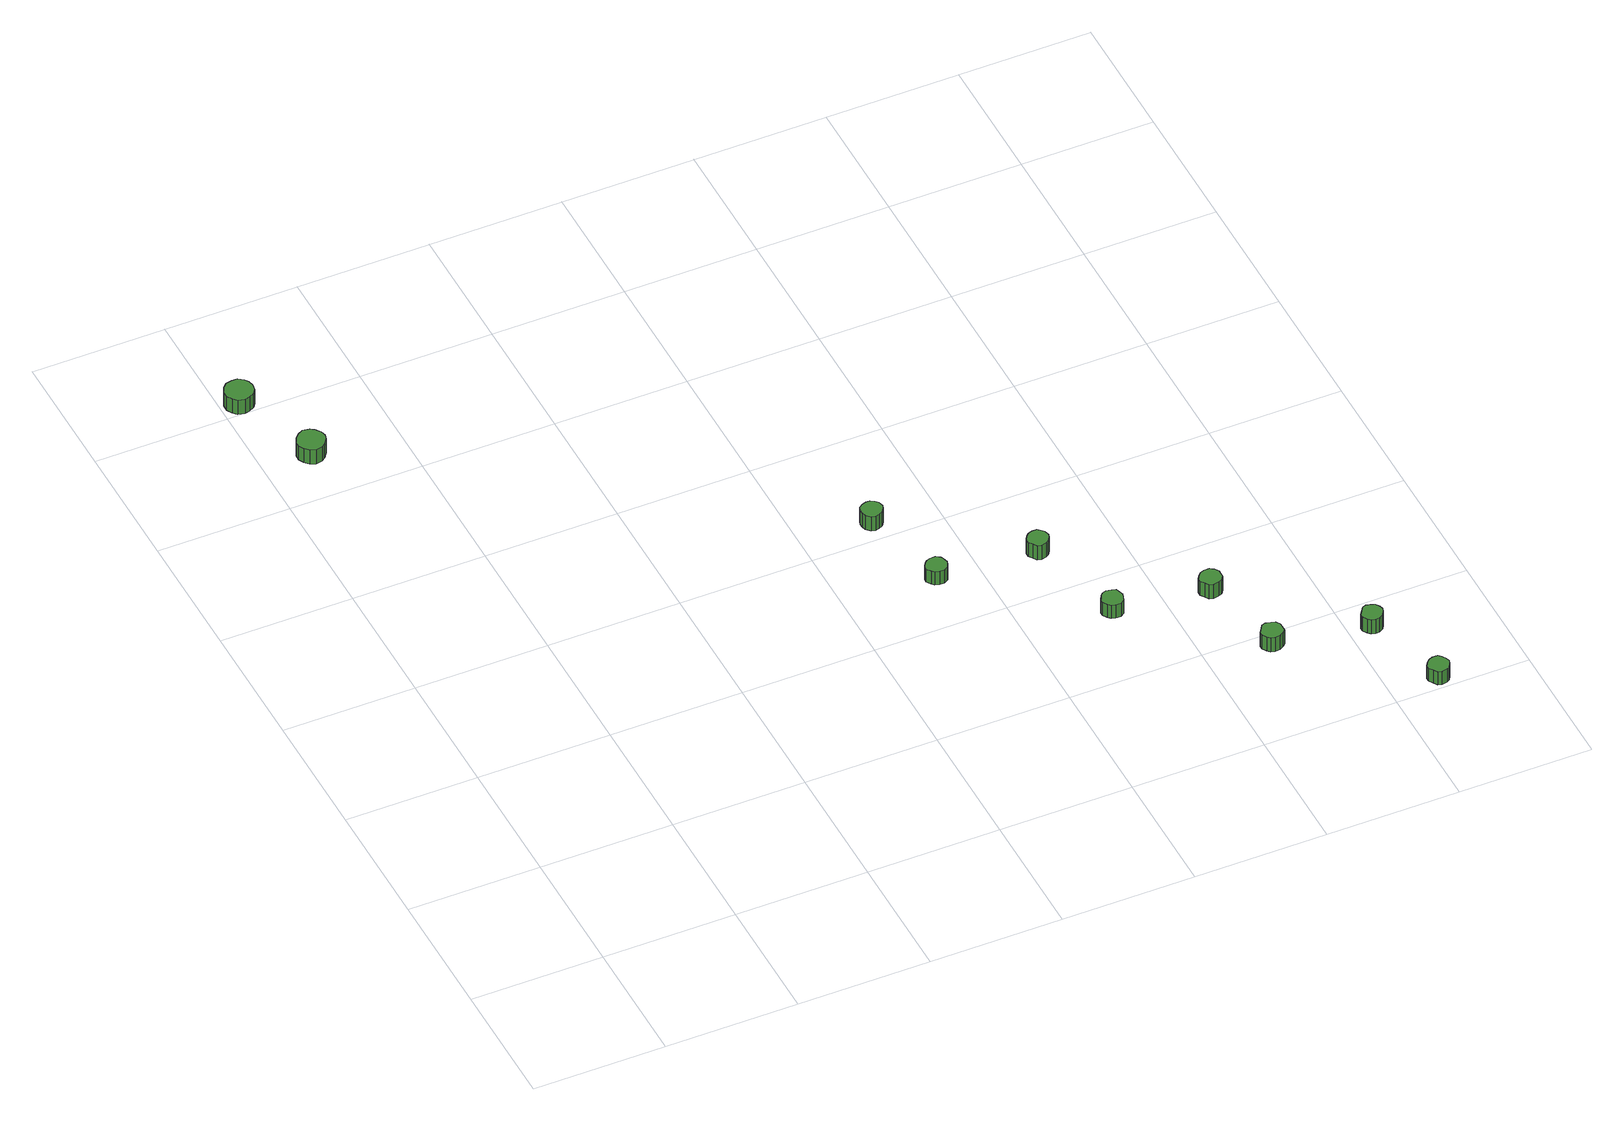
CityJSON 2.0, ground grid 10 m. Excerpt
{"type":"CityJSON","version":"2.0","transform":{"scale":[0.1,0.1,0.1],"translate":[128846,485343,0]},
"CityObjects":{
"tree1":{"type":"SolitaryVegetationObject","attributes":{"function":"something"},"geometry":[{"type":"MultiSurface","lod":"1","boundaries":[[[0,1,2,3,4,5,6,7,8,9,10,11,12,13,14]],[[15,16,17,18,19,20,21,22,23,24,25,26,27,28,29]],[[0,29,28,1]],[[1,28,27,2]],[[2,27,26,3]],[[3,26,25,4]],[[4,25,24,5]],[[5,24,23,6]],[[6,23,22,7]],[[7,22,21,8]],[[8,21,20,9]],[[9,20,19,10]],[[10,19,18,11]],[[11,18,17,12]],[[12,17,16,13]],[[13,16,15,14]],[[14,15,29,0]]]}]},
"tree2":{"type":"SolitaryVegetationObject","attributes":{"function":"something"},"geometry":[{"type":"MultiSurface","lod":"1","boundaries":[[[30,31,32,33,34,35,36,37,38,39,40,41,42,43,44]],[[45,46,47,48,49,50,51,52,53,54,55,56,57,58,59]],[[30,59,58,31]],[[31,58,57,32]],[[32,57,56,33]],[[33,56,55,34]],[[34,55,54,35]],[[35,54,53,36]],[[36,53,52,37]],[[37,52,51,38]],[[38,51,50,39]],[[39,50,49,40]],[[40,49,48,41]],[[41,48,47,42]],[[42,47,46,43]],[[43,46,45,44]],[[44,45,59,30]]]}]},
"tree3":{"type":"SolitaryVegetationObject","attributes":{"function":"something"},"geometry":[{"type":"MultiSurface","lod":"1","boundaries":[[[60,61,62,63,64,65,66,67,68,69,70,71,72,73,74]],[[75,76,77,78,79,80,81,82,83,84,85,86,87,88,89]],[[60,89,88,61]],[[61,88,87,62]],[[62,87,86,63]],[[63,86,85,64]],[[64,85,84,65]],[[65,84,83,66]],[[66,83,82,67]],[[67,82,81,68]],[[68,81,80,69]],[[69,80,79,70]],[[70,79,78,71]],[[71,78,77,72]],[[72,77,76,73]],[[73,76,75,74]],[[74,75,89,60]]]}]},
"tree4":{"type":"SolitaryVegetationObject","attributes":{"function":"something"},"geometry":[{"type":"MultiSurface","lod":"1","boundaries":[[[90,91,92,93,94,95,96,97,98,99,100,101,102,103,104]],[[105,106,107,108,109,110,111,112,113,114,115,116,117,118,119]],[[90,119,118,91]],[[91,118,117,92]],[[92,117,116,93]],[[93,116,115,94]],[[94,115,114,95]],[[95,114,113,96]],[[96,113,112,97]],[[97,112,111,98]],[[98,111,110,99]],[[99,110,109,100]],[[100,109,108,101]],[[101,108,107,102]],[[102,107,106,103]],[[103,106,105,104]],[[104,105,119,90]]]}]},
"tree5":{"type":"SolitaryVegetationObject","attributes":{"function":"something"},"geometry":[{"type":"MultiSurface","lod":"1","boundaries":[[[120,121,122,123,124,125,126,127,128,129,130,131,132,133,134]],[[135,136,137,138,139,140,141,142,143,144,145,146,147,148,149]],[[120,149,148,121]],[[121,148,147,122]],[[122,147,146,123]],[[123,146,145,124]],[[124,145,144,125]],[[125,144,143,126]],[[126,143,142,127]],[[127,142,141,128]],[[128,141,140,129]],[[129,140,139,130]],[[130,139,138,131]],[[131,138,137,132]],[[132,137,136,133]],[[133,136,135,134]],[[134,135,149,120]]]}]},
"tree6":{"type":"SolitaryVegetationObject","attributes":{"function":"something"},"geometry":[{"type":"MultiSurface","lod":"1","boundaries":[[[150,151,152,153,154,155,156,157,158,159,160,161,162,163,164]],[[165,166,167,168,169,170,171,172,173,174,175,176,177,178,179]],[[150,179,178,151]],[[151,178,177,152]],[[152,177,176,153]],[[153,176,175,154]],[[154,175,174,155]],[[155,174,173,156]],[[156,173,172,157]],[[157,172,171,158]],[[158,171,170,159]],[[159,170,169,160]],[[160,169,168,161]],[[161,168,167,162]],[[162,167,166,163]],[[163,166,165,164]],[[164,165,179,150]]]}]},
"tree7":{"type":"SolitaryVegetationObject","attributes":{"function":"something"},"geometry":[{"type":"MultiSurface","lod":"1","boundaries":[[[180,181,182,183,184,185,186,187,188,189,190,191,192,193,194]],[[195,196,197,198,199,200,201,202,203,204,205,206,207,208,209]],[[180,209,208,181]],[[181,208,207,182]],[[182,207,206,183]],[[183,206,205,184]],[[184,205,204,185]],[[185,204,203,186]],[[186,203,202,187]],[[187,202,201,188]],[[188,201,200,189]],[[189,200,199,190]],[[190,199,198,191]],[[191,198,197,192]],[[192,197,196,193]],[[193,196,195,194]],[[194,195,209,180]]]}]},
"tree8":{"type":"SolitaryVegetationObject","attributes":{"function":"something"},"geometry":[{"type":"MultiSurface","lod":"1","boundaries":[[[210,211,212,213,214,215,216,217,218,219,220,221,222,223,224]],[[225,226,227,228,229,230,231,232,233,234,235,236,237,238,239]],[[210,239,238,211]],[[211,238,237,212]],[[212,237,236,213]],[[213,236,235,214]],[[214,235,234,215]],[[215,234,233,216]],[[216,233,232,217]],[[217,232,231,218]],[[218,231,230,219]],[[219,230,229,220]],[[220,229,228,221]],[[221,228,227,222]],[[222,227,226,223]],[[223,226,225,224]],[[224,225,239,210]]]}]},
"tree9":{"type":"SolitaryVegetationObject","attributes":{"function":"something"},"geometry":[{"type":"MultiSurface","lod":"1","boundaries":[[[240,241,242,243,244,245,246,247,248,249,250,251,252,253,254]],[[255,256,257,258,259,260,261,262,263,264,265,266,267,268,269]],[[240,269,268,241]],[[241,268,267,242]],[[242,267,266,243]],[[243,266,265,244]],[[244,265,264,245]],[[245,264,263,246]],[[246,263,262,247]],[[247,262,261,248]],[[248,261,260,249]],[[249,260,259,250]],[[250,259,258,251]],[[251,258,257,252]],[[252,257,256,253]],[[253,256,255,254]],[[254,255,269,240]]]}]},
"tree10":{"type":"SolitaryVegetationObject","attributes":{"function":"something"},"geometry":[{"type":"MultiSurface","lod":"1","boundaries":[[[270,271,272,273,274,275,276,277,278,279,280,281,282,283,284]],[[285,286,287,288,289,290,291,292,293,294,295,296,297,298,299]],[[270,299,298,271]],[[271,298,297,272]],[[272,297,296,273]],[[273,296,295,274]],[[274,295,294,275]],[[275,294,293,276]],[[276,293,292,277]],[[277,292,291,278]],[[278,291,290,279]],[[279,290,289,280]],[[280,289,288,281]],[[281,288,287,282]],[[282,287,286,283]],[[283,286,285,284]],[[284,285,299,270]]]}]}
},
"vertices":[
[23,608,21],[22,612,21],[20,615,21],[16,618,21],[12,618,21],[7,617,21],[4,614,21],[2,610,21],[2,605,21],[4,601,21],[7,598,21],[12,597,21],[16,598,21],[20,600,21],[22,603,21],[22,603,8],[20,600,8],[16,598,8],[12,597,8],[7,598,8],[4,601,8],[2,605,8],[2,610,8],[4,614,8],[7,617,8],[12,618,8],[16,618,8],[20,615,8],[22,612,8],[23,608,8],
[47,543,19],[46,547,19],[43,551,19],[40,553,19],[35,554,19],[31,552,19],[28,549,19],[26,545,19],[26,541,19],[28,537,19],[31,534,19],[35,532,19],[40,533,19],[43,535,19],[46,539,19],[46,539,6],[43,535,6],[40,533,6],[35,532,6],[31,534,6],[28,537,6],[26,541,6],[26,545,6],[28,549,6],[31,552,6],[35,554,6],[40,553,6],[43,551,6],[46,547,6],[47,543,6],
[377,247,18],[376,251,18],[375,253,18],[372,255,18],[368,255,18],[365,254,18],[363,252,18],[361,249,18],[361,246,18],[363,243,18],[365,241,18],[368,240,18],[372,240,18],[375,242,18],[376,244,18],[376,244,6],[375,242,6],[372,240,6],[368,240,6],[365,241,6],[363,243,6],[361,246,6],[361,249,6],[363,252,6],[365,254,6],[368,255,6],[372,255,6],[375,253,6],[376,251,6],[377,247,6],
[360,314,21],[359,318,21],[357,320,21],[354,322,21],[351,322,21],[348,321,21],[345,319,21],[344,316,21],[344,313,21],[345,310,21],[348,307,21],[351,306,21],[354,307,21],[357,308,21],[359,311,21],[359,311,8],[357,308,8],[354,307,8],[351,306,8],[348,307,8],[345,310,8],[344,313,8],[344,316,8],[345,319,8],[348,321,8],[351,322,8],[354,322,8],[357,320,8],[359,318,8],[360,314,8],
[450,239,21],[449,243,21],[447,245,21],[445,247,21],[441,247,21],[438,246,21],[436,244,21],[434,241,21],[434,238,21],[436,235,21],[438,232,21],[441,231,21],[445,232,21],[447,233,21],[449,236,21],[449,236,8],[447,233,8],[445,232,8],[441,231,8],[438,232,8],[436,235,8],[434,238,8],[434,241,8],[436,244,8],[438,246,8],[441,247,8],[445,247,8],[447,245,8],[449,243,8],[450,239,8],
[472,167,17],[471,170,17],[470,173,17],[467,174,17],[463,175,17],[460,174,17],[458,172,17],[456,168,17],[456,165,17],[458,162,17],[460,160,17],[463,159,17],[467,159,17],[470,161,17],[471,164,17],[471,164,5],[470,161,5],[467,159,5],[463,159,5],[460,160,5],[458,162,5],[456,165,5],[456,168,5],[458,172,5],[460,174,5],[463,175,5],[467,174,5],[470,173,5],[471,170,5],[472,167,5],
[556,90,18],[556,93,18],[554,96,18],[551,97,18],[547,98,18],[544,97,18],[542,94,18],[540,91,18],[540,88,18],[542,85,18],[544,83,18],[547,82,18],[551,82,18],[554,84,18],[556,86,18],[556,86,5],[554,84,5],[551,82,5],[547,82,5],[544,83,5],[542,85,5],[540,88,5],[540,91,5],[542,94,5],[544,97,5],[547,98,5],[551,97,5],[554,96,5],[556,93,5],[556,90,5],
[540,154,20],[540,157,20],[538,160,20],[535,162,20],[531,162,20],[528,161,20],[526,159,20],[524,156,20],[524,153,20],[526,150,20],[528,147,20],[531,146,20],[535,147,20],[538,148,20],[540,151,20],[540,151,7],[538,148,7],[535,147,7],[531,146,7],[528,147,7],[526,150,7],[524,153,7],[524,156,7],[526,159,7],[528,161,7],[531,162,7],[535,162,7],[538,160,7],[540,157,7],[540,154,7],
[625,75,20],[624,78,20],[622,81,20],[619,82,20],[616,83,20],[613,82,20],[611,79,20],[609,76,20],[609,73,20],[611,70,20],[613,68,20],[616,67,20],[619,67,20],[622,69,20],[624,72,20],[624,72,7],[622,69,7],[619,67,7],[616,67,7],[613,68,7],[611,70,7],[609,73,7],[609,76,7],[611,79,7],[613,82,7],[616,83,7],[619,82,7],[622,81,7],[624,78,7],[625,75,7],
[645,11,17],[644,14,17],[642,17,17],[640,19,17],[636,19,17],[633,18,17],[631,16,17],[629,13,17],[629,10,17],[631,7,17],[633,4,17],[636,3,17],[640,4,17],[642,5,17],[644,8,17],[644,8,5],[642,5,5],[640,4,5],[636,3,5],[633,4,5],[631,7,5],[629,10,5],[629,13,5],[631,16,5],[633,18,5],[636,19,5],[640,19,5],[642,17,5],[644,14,5],[645,11,5]
]}
